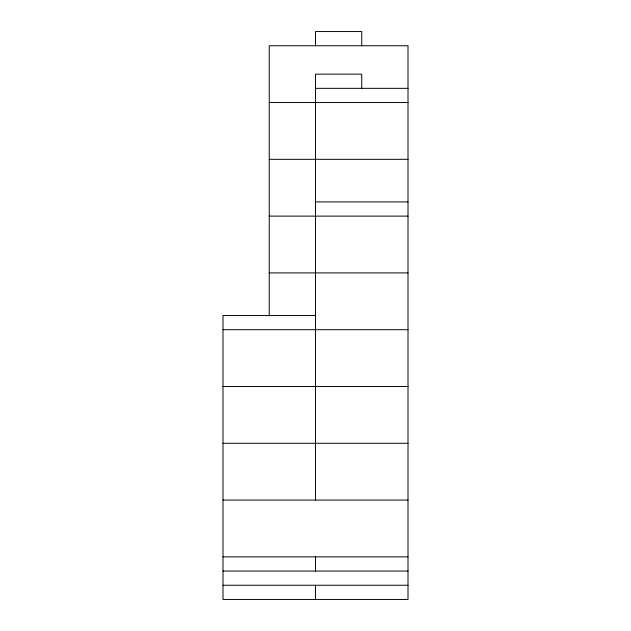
<?xml version="1.0" encoding="UTF-8"?>
<svg xmlns="http://www.w3.org/2000/svg" width="631" height="631" viewBox="0 0 631 631"><rect width="100%" height="100%" fill="white"/><g stroke="black" fill="none" stroke-linecap="round" stroke-linejoin="round"><path stroke-width="0.95" d="M315.492 88.34L408.005 88.34M269.24 102.537L408.005 102.537M269.24 159.327L408.005 159.327M315.492 201.92L408.005 201.92M269.24 216.117L408.005 216.117M269.24 272.907L408.005 272.907M315.492 315.5L222.988 315.5L222.988 599.45L408.005 599.45L408.005 45.747L269.24 45.747L269.24 315.989M222.988 329.697L408.005 329.697M222.988 386.487L408.005 386.487M222.988 443.277L408.005 443.277M222.988 500.067L408.005 500.067M222.988 556.857L408.005 556.857M222.988 571.055L408.005 571.055M222.988 585.252L408.005 585.252M361.744 45.747L361.744 31.55L315.492 31.55L315.492 45.747M361.744 88.34L361.744 74.142L315.492 74.142L315.492 500.067M315.492 556.857L315.492 571.055M315.492 585.252L315.492 599.45"/></g></svg>
